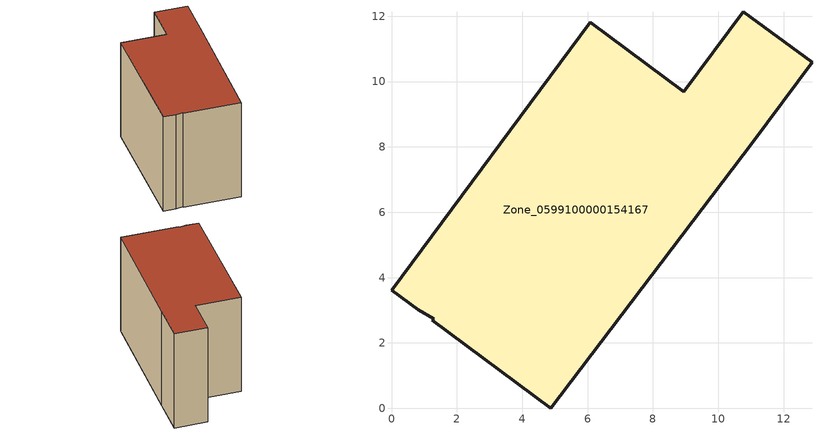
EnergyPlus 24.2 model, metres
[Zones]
Zone_0599100000154167
 floor ground (C_G): 0.82,3.01 0,3.62 6.08,11.82 8.95,9.69 10.77,12.14 12.87,10.59 11.05,8.15 4.87,0 1.25,2.69 1.29,2.74 z1.19
 wall outside (C_F): 11.05,8.15 12.87,10.59 10.77,12.14 8.95,9.69 6.08,11.82 0,3.62 0.82,3.01 1.29,2.74 1.25,2.69 4.87,0 11.05,8.15 z1.19:9.65
 roof outside (C_R): 0.82,3.01 1.29,2.74 1.25,2.69 4.87,0 11.05,8.15 12.87,10.59 10.77,12.14 8.95,9.69 6.08,11.82 0,3.62 z9.65
[BUILDING]
Pand.0599100000154167: North Axis=0; Terrain=City; Loads Convergence Tolerance Value=0.04; Temperature Convergence Tolerance Value=0.4; Solar Distribution=FullExterior; Maximum Number of Warmup Days=25; Minimum Number of Warmup Days=1
[Site:Location]
Rotterdam.The.Hague.AP_ZH_NLD Design_Conditions: Latitude=51.96; Longitude=4.45; Time Zone=1; Elevation=-4.5
[SITE:GROUNDTEMPERATURE:BUILDINGSURFACE]
18, 18, 18, 18, 18, 18, 18, 18, 18, 18, 18, 18
[MATERIAL] Thermal Absorptance=0.9; Solar Absorptance=0.7; Visible Absorptance=0.7
Name | Roughness | Thickness | Conductivity | Density | Specific Heat
G.TC.1965-1974 | MediumSmooth | 0.15 | 0.882353 | 540 | 1210
F.TC.1965-1974 | Rough | 0.3 | 0.697674 | 1920 | 840
R.TC.1965-1974 | MediumRough | 0.2 | 0.232558 | 1500 | 1000
[CONSTRUCTION]
C_G: G.TC.1965-1974
C_F: F.TC.1965-1974
C_R: R.TC.1965-1974
[ZONE]
Zone_0599100000154167: Type=1; Multiplier=1; Ceiling Height=Autocalculate; Volume=Autocalculate; Floor Area=autocalculate; Part of Total Floor Area=Yes
[ZONEINFILTRATION:DESIGNFLOWRATE]
Infil_Zone_0599100000154167: Zone or ZoneList or Space or SpaceList=Zone_0599100000154167; Schedule=AlwaysOn; Design Flow Rate Calculation Method=Flow/Area; Flow Rate per Floor Area=0.003; Constant Term Coefficient=1; Temperature Term Coefficient=0; Velocity Term Coefficient=0; Velocity Squared Term Coefficient=0
[HVACTEMPLATE:ZONE:IDEALLOADSAIRSYSTEM]
Zone_0599100000154167: Maximum Heating Supply Air Temperature=50; Minimum Cooling Supply Air Temperature=13; Maximum Heating Supply Air Humidity Ratio=0.0156; Minimum Cooling Supply Air Humidity Ratio=0.0077; Heating Limit=NoLimit; Cooling Limit=NoLimit; Dehumidification Control Type=ConstantSensibleHeatRatio; Cooling Sensible Heat Ratio=0.7; Dehumidification Setpoint=60; Humidification Control Type=None; Humidification Setpoint=30; Outdoor Air Method=None; Outdoor Air Flow Rate per Person=0.00944; Outdoor Air Flow Rate per Zone Floor Area=0; Outdoor Air Flow Rate per Zone=0; Demand Controlled Ventilation Type=None; Outdoor Air Economizer Type=NoEconomizer; Heat Recovery Type=None; Sensible Heat Recovery Effectiveness=0.7; Latent Heat Recovery Effectiveness=0.65
[ZONECONTROL:THERMOSTAT]
ThermostatControl_Zone_0599100000154167: Zone or ZoneList=Zone_0599100000154167; Control Type Schedule=DualSetpointControlType; Control 1=Thermostat_Zone_0599100000154167; Temperature Difference Between Cutout And Setpoint=0
[THERMOSTATSETPOINT:DUALSETPOINT]
Thermostat_Zone_0599100000154167: Heating Setpoint Temperature Schedule=HeatingSetpoint_Zone_0599100000154167; Cooling Setpoint Temperature Schedule=CoolingSetpoint_Zone_0599100000154167
[SCHEDULE:COMPACT]
HeatingSetpoint_Zone_0599100000154167: Through: 12/31, For: AllDays, Until: 24:00, 21
CoolingSetpoint_Zone_0599100000154167: Through: 12/31, For: AllDays, Until: 24:00, 24
DualSetpointControlType: Through: 12/31, For: AllDays, Until: 24:00, 4
AlwaysOn: Through: 12/31, For: AllDays, Until: 24:00, 1
